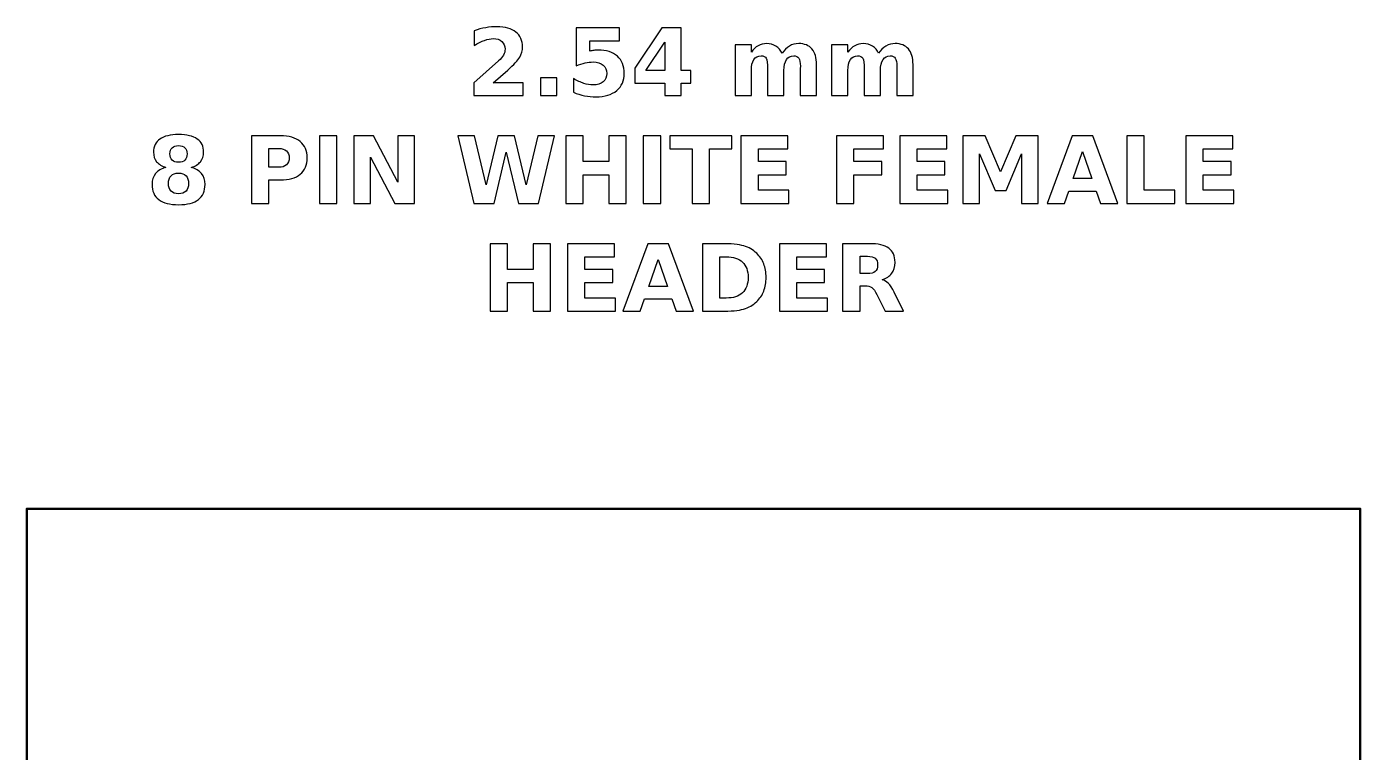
# Model space of a CAD drawing. Header units: centimetres. Extents: x -11.52 to -9.48, y -15.74 to -13.53.
# Drawn here: x -11.516 to -9.484, y -14.638 to -13.533 of the extents above; entities that cross this region are included whole.
import ezdxf

# ---------------------------------------------------------------- set-up
doc = ezdxf.new("R2010")
doc.units = ezdxf.units.CM
doc.header["$MEASUREMENT"] = 0
doc.layers.add('Layer 1', color=7, linetype='Continuous')

msp = doc.modelspace()

# ---------------------------------------------------------------- linework, layer by layer
at = {"layer": 'Layer 1', "color": 7, "lineweight": 50}
msp.add_lwpolyline([(-11.516, -15.1175), (-9.484, -15.1175), (-9.484, -14.2675), (-11.516, -14.2675), (-11.516, -15.1175)], close=True, dxfattribs=at)
at = {"layer": 'Layer 1', "color": 250}
for points, knots in [([(-10.80503, -13.61872), (-10.80503, -13.61872), (-10.75975, -13.61872), (-10.75975, -13.61872), (-10.75975, -13.61872), (-10.75975, -13.61872), (-10.75975, -13.63822), (-10.75975, -13.63822), (-10.75975, -13.63822), (-10.75975, -13.63822), (-10.83452, -13.63822), (-10.83452, -13.63822), (-10.83452, -13.63822), (-10.83452, -13.63822), (-10.83452, -13.61872), (-10.83452, -13.61872), (-10.83452, -13.61872), (-10.83452, -13.61872), (-10.79696, -13.58559), (-10.79696, -13.58559), (-10.79696, -13.58559), (-10.7936, -13.58255), (-10.79113, -13.57959), (-10.78953, -13.5767), (-10.78953, -13.5767), (-10.78791, -13.5738), (-10.78711, -13.57079), (-10.78711, -13.56766), (-10.78711, -13.56766), (-10.78711, -13.56284), (-10.78873, -13.55896), (-10.79197, -13.55602), (-10.79197, -13.55602), (-10.7952, -13.55308), (-10.7995, -13.55163), (-10.80489, -13.55163), (-10.80489, -13.55163), (-10.80902, -13.55163), (-10.81354, -13.55252), (-10.81846, -13.55428), (-10.81846, -13.55428), (-10.82337, -13.55605), (-10.82864, -13.55868), (-10.83424, -13.56216), (-10.83424, -13.56216), (-10.83424, -13.56216), (-10.83424, -13.53956), (-10.83424, -13.53956), (-10.83424, -13.53956), (-10.82826, -13.53759), (-10.82236, -13.53608), (-10.81653, -13.53505), (-10.81653, -13.53505), (-10.81069, -13.53401), (-10.80498, -13.53349), (-10.79936, -13.53349), (-10.79936, -13.53349), (-10.78706, -13.53349), (-10.77749, -13.5362), (-10.77067, -13.54163), (-10.77067, -13.54163), (-10.76385, -13.54704), (-10.76044, -13.55459), (-10.76044, -13.5643), (-10.76044, -13.5643), (-10.76044, -13.5699), (-10.76189, -13.57512), (-10.76479, -13.57997), (-10.76479, -13.57997), (-10.76768, -13.58481), (-10.77377, -13.5913), (-10.78304, -13.59944), (-10.78304, -13.59944), (-10.78304, -13.59944), (-10.80503, -13.61872), (-10.80503, -13.61872)], [0, 0, 0, 0, 0.0526316, 0.0526316, 0.0526316, 0.0526316, 0.1052632, 0.1052632, 0.1052632, 0.1052632, 0.1578947, 0.1578947, 0.1578947, 0.1578947, 0.2105263, 0.2105263, 0.2105263, 0.2105263, 0.2631579, 0.2631579, 0.2631579, 0.2631579, 0.3157895, 0.3157895, 0.3157895, 0.3157895, 0.3684211, 0.3684211, 0.3684211, 0.3684211, 0.4210526, 0.4210526, 0.4210526, 0.4210526, 0.4736842, 0.4736842, 0.4736842, 0.4736842, 0.5263158, 0.5263158, 0.5263158, 0.5263158, 0.5789474, 0.5789474, 0.5789474, 0.5789474, 0.6315789, 0.6315789, 0.6315789, 0.6315789, 0.6842105, 0.6842105, 0.6842105, 0.6842105, 0.7368421, 0.7368421, 0.7368421, 0.7368421, 0.7894737, 0.7894737, 0.7894737, 0.7894737, 0.8421053, 0.8421053, 0.8421053, 0.8421053, 0.8947368, 0.8947368, 0.8947368, 0.8947368, 0.9473684, 0.9473684, 0.9473684, 0.9473684, 1, 1, 1, 1]), ([(-10.67894, -13.53535), (-10.67894, -13.53535), (-10.613, -13.53535), (-10.613, -13.53535), (-10.613, -13.53535), (-10.613, -13.53535), (-10.613, -13.55485), (-10.613, -13.55485), (-10.613, -13.55485), (-10.613, -13.55485), (-10.6578, -13.55485), (-10.6578, -13.55485), (-10.6578, -13.55485), (-10.6578, -13.55485), (-10.6578, -13.57077), (-10.6578, -13.57077), (-10.6578, -13.57077), (-10.65578, -13.57023), (-10.65375, -13.56981), (-10.65171, -13.5695), (-10.65171, -13.5695), (-10.64966, -13.56919), (-10.64752, -13.56905), (-10.64533, -13.56905), (-10.64533, -13.56905), (-10.63278, -13.56905), (-10.62302, -13.57218), (-10.61603, -13.57846), (-10.61603, -13.57846), (-10.60905, -13.58472), (-10.60557, -13.59346), (-10.60557, -13.60466), (-10.60557, -13.60466), (-10.60557, -13.61578), (-10.60938, -13.62449), (-10.61697, -13.63079), (-10.61697, -13.63079), (-10.62457, -13.63707), (-10.63513, -13.64022), (-10.64863, -13.64022), (-10.64863, -13.64022), (-10.65446, -13.64022), (-10.66025, -13.63965), (-10.66596, -13.63853), (-10.66596, -13.63853), (-10.67168, -13.6374), (-10.67737, -13.6357), (-10.68301, -13.6334), (-10.68301, -13.6334), (-10.68301, -13.6334), (-10.68301, -13.61251), (-10.68301, -13.61251), (-10.68301, -13.61251), (-10.67741, -13.61574), (-10.6721, -13.61814), (-10.66707, -13.61973), (-10.66707, -13.61973), (-10.66203, -13.62136), (-10.65728, -13.62216), (-10.65284, -13.62216), (-10.65284, -13.62216), (-10.64639, -13.62216), (-10.64134, -13.62058), (-10.63764, -13.61743), (-10.63764, -13.61743), (-10.63395, -13.6143), (-10.63209, -13.61005), (-10.63209, -13.60466), (-10.63209, -13.60466), (-10.63209, -13.59925), (-10.63395, -13.59499), (-10.63764, -13.59187), (-10.63764, -13.59187), (-10.64134, -13.58874), (-10.64639, -13.58719), (-10.65284, -13.58719), (-10.65284, -13.58719), (-10.65665, -13.58719), (-10.66072, -13.58768), (-10.66502, -13.58867), (-10.66502, -13.58867), (-10.66935, -13.58965), (-10.67398, -13.59118), (-10.67894, -13.59325), (-10.67894, -13.59325), (-10.67894, -13.59325), (-10.67894, -13.53535), (-10.67894, -13.53535)], [0, 0, 0, 0, 0.0454545, 0.0454545, 0.0454545, 0.0454545, 0.0909091, 0.0909091, 0.0909091, 0.0909091, 0.1363636, 0.1363636, 0.1363636, 0.1363636, 0.1818182, 0.1818182, 0.1818182, 0.1818182, 0.2272727, 0.2272727, 0.2272727, 0.2272727, 0.2727273, 0.2727273, 0.2727273, 0.2727273, 0.3181818, 0.3181818, 0.3181818, 0.3181818, 0.3636364, 0.3636364, 0.3636364, 0.3636364, 0.4090909, 0.4090909, 0.4090909, 0.4090909, 0.4545455, 0.4545455, 0.4545455, 0.4545455, 0.5, 0.5, 0.5, 0.5, 0.5454545, 0.5454545, 0.5454545, 0.5454545, 0.5909091, 0.5909091, 0.5909091, 0.5909091, 0.6363636, 0.6363636, 0.6363636, 0.6363636, 0.6818182, 0.6818182, 0.6818182, 0.6818182, 0.7272727, 0.7272727, 0.7272727, 0.7272727, 0.7727273, 0.7727273, 0.7727273, 0.7727273, 0.8181818, 0.8181818, 0.8181818, 0.8181818, 0.8636364, 0.8636364, 0.8636364, 0.8636364, 0.9090909, 0.9090909, 0.9090909, 0.9090909, 0.9545455, 0.9545455, 0.9545455, 0.9545455, 1, 1, 1, 1]), ([(-10.54816, -13.53535), (-10.54816, -13.53535), (-10.51866, -13.53535), (-10.51866, -13.53535), (-10.51866, -13.53535), (-10.51866, -13.53535), (-10.51866, -13.60026), (-10.51866, -13.60026), (-10.51866, -13.60026), (-10.51866, -13.60026), (-10.50399, -13.60026), (-10.50399, -13.60026), (-10.50399, -13.60026), (-10.50399, -13.60026), (-10.50399, -13.61948), (-10.50399, -13.61948), (-10.50399, -13.61948), (-10.50399, -13.61948), (-10.51866, -13.61948), (-10.51866, -13.61948), (-10.51866, -13.61948), (-10.51866, -13.61948), (-10.51866, -13.63822), (-10.51866, -13.63822), (-10.51866, -13.63822), (-10.51866, -13.63822), (-10.54373, -13.63822), (-10.54373, -13.63822), (-10.54373, -13.63822), (-10.54373, -13.63822), (-10.54373, -13.61948), (-10.54373, -13.61948), (-10.54373, -13.61948), (-10.54373, -13.61948), (-10.58936, -13.61948), (-10.58936, -13.61948), (-10.58936, -13.61948), (-10.58936, -13.61948), (-10.58936, -13.59673), (-10.58936, -13.59673), (-10.58936, -13.59673), (-10.58936, -13.59673), (-10.54816, -13.53535), (-10.54816, -13.53535)], [0, 0, 0, 0, 0.0909091, 0.0909091, 0.0909091, 0.0909091, 0.1818182, 0.1818182, 0.1818182, 0.1818182, 0.2727273, 0.2727273, 0.2727273, 0.2727273, 0.3636364, 0.3636364, 0.3636364, 0.3636364, 0.4545455, 0.4545455, 0.4545455, 0.4545455, 0.5454545, 0.5454545, 0.5454545, 0.5454545, 0.6363636, 0.6363636, 0.6363636, 0.6363636, 0.7272727, 0.7272727, 0.7272727, 0.7272727, 0.8181818, 0.8181818, 0.8181818, 0.8181818, 0.9090909, 0.9090909, 0.9090909, 0.9090909, 1, 1, 1, 1]), ([(-10.54373, -13.5572), (-10.54373, -13.5572), (-10.57283, -13.60026), (-10.57283, -13.60026), (-10.57283, -13.60026), (-10.57283, -13.60026), (-10.54373, -13.60026), (-10.54373, -13.60026), (-10.54373, -13.60026), (-10.54373, -13.60026), (-10.54373, -13.5572), (-10.54373, -13.5572)], [0, 0, 0, 0, 0.3333333, 0.3333333, 0.3333333, 0.3333333, 0.6666667, 0.6666667, 0.6666667, 0.6666667, 1, 1, 1, 1]), ([(-10.36502, -13.57387), (-10.36189, -13.5691), (-10.3582, -13.56545), (-10.35389, -13.56296), (-10.35389, -13.56296), (-10.34959, -13.56044), (-10.34489, -13.5592), (-10.33974, -13.5592), (-10.33974, -13.5592), (-10.33087, -13.5592), (-10.32412, -13.56193), (-10.31949, -13.56741), (-10.31949, -13.56741), (-10.31485, -13.57286), (-10.31252, -13.58081), (-10.31252, -13.59123), (-10.31252, -13.59123), (-10.31252, -13.59123), (-10.31252, -13.63822), (-10.31252, -13.63822), (-10.31252, -13.63822), (-10.31252, -13.63822), (-10.33734, -13.63822), (-10.33734, -13.63822), (-10.33734, -13.63822), (-10.33734, -13.63822), (-10.33734, -13.59798), (-10.33734, -13.59798), (-10.33734, -13.59798), (-10.33729, -13.59739), (-10.33727, -13.59678), (-10.33724, -13.59612), (-10.33724, -13.59612), (-10.33722, -13.59549), (-10.3372, -13.59457), (-10.3372, -13.59337), (-10.3372, -13.59337), (-10.3372, -13.58791), (-10.33799, -13.58394), (-10.33962, -13.58149), (-10.33962, -13.58149), (-10.34122, -13.57902), (-10.3438, -13.5778), (-10.34738, -13.5778), (-10.34738, -13.5778), (-10.35208, -13.5778), (-10.35568, -13.57973), (-10.35824, -13.58359), (-10.35824, -13.58359), (-10.36078, -13.58744), (-10.3621, -13.59302), (-10.3622, -13.60033), (-10.3622, -13.60033), (-10.3622, -13.60033), (-10.3622, -13.63822), (-10.3622, -13.63822), (-10.3622, -13.63822), (-10.3622, -13.63822), (-10.38701, -13.63822), (-10.38701, -13.63822), (-10.38701, -13.63822), (-10.38701, -13.63822), (-10.38701, -13.59798), (-10.38701, -13.59798), (-10.38701, -13.59798), (-10.38701, -13.58944), (-10.38774, -13.58394), (-10.38922, -13.58149), (-10.38922, -13.58149), (-10.39068, -13.57902), (-10.39329, -13.5778), (-10.39705, -13.5778), (-10.39705, -13.5778), (-10.4018, -13.5778), (-10.40545, -13.57975), (-10.40801, -13.58363), (-10.40801, -13.58363), (-10.41057, -13.58751), (-10.41187, -13.59304), (-10.41187, -13.60026), (-10.41187, -13.60026), (-10.41187, -13.60026), (-10.41187, -13.63822), (-10.41187, -13.63822), (-10.41187, -13.63822), (-10.41187, -13.63822), (-10.43668, -13.63822), (-10.43668, -13.63822), (-10.43668, -13.63822), (-10.43668, -13.63822), (-10.43668, -13.56106), (-10.43668, -13.56106), (-10.43668, -13.56106), (-10.43668, -13.56106), (-10.41187, -13.56106), (-10.41187, -13.56106), (-10.41187, -13.56106), (-10.41187, -13.56106), (-10.41187, -13.57237), (-10.41187, -13.57237), (-10.41187, -13.57237), (-10.40883, -13.56799), (-10.40535, -13.56473), (-10.40142, -13.56251), (-10.40142, -13.56251), (-10.3975, -13.5603), (-10.39317, -13.5592), (-10.38844, -13.5592), (-10.38844, -13.5592), (-10.38313, -13.5592), (-10.3784, -13.56049), (-10.37433, -13.56306), (-10.37433, -13.56306), (-10.37024, -13.56564), (-10.36713, -13.56924), (-10.36502, -13.57387)], [0, 0, 0, 0, 0.0344828, 0.0344828, 0.0344828, 0.0344828, 0.0689655, 0.0689655, 0.0689655, 0.0689655, 0.1034483, 0.1034483, 0.1034483, 0.1034483, 0.137931, 0.137931, 0.137931, 0.137931, 0.1724138, 0.1724138, 0.1724138, 0.1724138, 0.2068966, 0.2068966, 0.2068966, 0.2068966, 0.2413793, 0.2413793, 0.2413793, 0.2413793, 0.2758621, 0.2758621, 0.2758621, 0.2758621, 0.3103448, 0.3103448, 0.3103448, 0.3103448, 0.3448276, 0.3448276, 0.3448276, 0.3448276, 0.3793103, 0.3793103, 0.3793103, 0.3793103, 0.4137931, 0.4137931, 0.4137931, 0.4137931, 0.4482759, 0.4482759, 0.4482759, 0.4482759, 0.4827586, 0.4827586, 0.4827586, 0.4827586, 0.5172414, 0.5172414, 0.5172414, 0.5172414, 0.5517241, 0.5517241, 0.5517241, 0.5517241, 0.5862069, 0.5862069, 0.5862069, 0.5862069, 0.6206897, 0.6206897, 0.6206897, 0.6206897, 0.6551724, 0.6551724, 0.6551724, 0.6551724, 0.6896552, 0.6896552, 0.6896552, 0.6896552, 0.7241379, 0.7241379, 0.7241379, 0.7241379, 0.7586207, 0.7586207, 0.7586207, 0.7586207, 0.7931034, 0.7931034, 0.7931034, 0.7931034, 0.8275862, 0.8275862, 0.8275862, 0.8275862, 0.862069, 0.862069, 0.862069, 0.862069, 0.8965517, 0.8965517, 0.8965517, 0.8965517, 0.9310345, 0.9310345, 0.9310345, 0.9310345, 0.9655172, 0.9655172, 0.9655172, 0.9655172, 1, 1, 1, 1]), ([(-10.21798, -13.57387), (-10.21485, -13.5691), (-10.21116, -13.56545), (-10.20685, -13.56296), (-10.20685, -13.56296), (-10.20255, -13.56044), (-10.19785, -13.5592), (-10.1927, -13.5592), (-10.1927, -13.5592), (-10.18383, -13.5592), (-10.17708, -13.56193), (-10.17245, -13.56741), (-10.17245, -13.56741), (-10.16781, -13.57286), (-10.16548, -13.58081), (-10.16548, -13.59123), (-10.16548, -13.59123), (-10.16548, -13.59123), (-10.16548, -13.63822), (-10.16548, -13.63822), (-10.16548, -13.63822), (-10.16548, -13.63822), (-10.1903, -13.63822), (-10.1903, -13.63822), (-10.1903, -13.63822), (-10.1903, -13.63822), (-10.1903, -13.59798), (-10.1903, -13.59798), (-10.1903, -13.59798), (-10.19025, -13.59739), (-10.19023, -13.59678), (-10.1902, -13.59612), (-10.1902, -13.59612), (-10.19018, -13.59549), (-10.19016, -13.59457), (-10.19016, -13.59337), (-10.19016, -13.59337), (-10.19016, -13.58791), (-10.19095, -13.58394), (-10.19258, -13.58149), (-10.19258, -13.58149), (-10.19418, -13.57902), (-10.19676, -13.5778), (-10.20034, -13.5778), (-10.20034, -13.5778), (-10.20504, -13.5778), (-10.20864, -13.57973), (-10.2112, -13.58359), (-10.2112, -13.58359), (-10.21374, -13.58744), (-10.21506, -13.59302), (-10.21516, -13.60033), (-10.21516, -13.60033), (-10.21516, -13.60033), (-10.21516, -13.63822), (-10.21516, -13.63822), (-10.21516, -13.63822), (-10.21516, -13.63822), (-10.23997, -13.63822), (-10.23997, -13.63822), (-10.23997, -13.63822), (-10.23997, -13.63822), (-10.23997, -13.59798), (-10.23997, -13.59798), (-10.23997, -13.59798), (-10.23997, -13.58944), (-10.2407, -13.58394), (-10.24218, -13.58149), (-10.24218, -13.58149), (-10.24364, -13.57902), (-10.24625, -13.5778), (-10.25001, -13.5778), (-10.25001, -13.5778), (-10.25476, -13.5778), (-10.25841, -13.57975), (-10.26097, -13.58363), (-10.26097, -13.58363), (-10.26353, -13.58751), (-10.26483, -13.59304), (-10.26483, -13.60026), (-10.26483, -13.60026), (-10.26483, -13.60026), (-10.26483, -13.63822), (-10.26483, -13.63822), (-10.26483, -13.63822), (-10.26483, -13.63822), (-10.28964, -13.63822), (-10.28964, -13.63822), (-10.28964, -13.63822), (-10.28964, -13.63822), (-10.28964, -13.56106), (-10.28964, -13.56106), (-10.28964, -13.56106), (-10.28964, -13.56106), (-10.26483, -13.56106), (-10.26483, -13.56106), (-10.26483, -13.56106), (-10.26483, -13.56106), (-10.26483, -13.57237), (-10.26483, -13.57237), (-10.26483, -13.57237), (-10.26179, -13.56799), (-10.25831, -13.56473), (-10.25438, -13.56251), (-10.25438, -13.56251), (-10.25046, -13.5603), (-10.24613, -13.5592), (-10.2414, -13.5592), (-10.2414, -13.5592), (-10.23609, -13.5592), (-10.23136, -13.56049), (-10.22729, -13.56306), (-10.22729, -13.56306), (-10.2232, -13.56564), (-10.22009, -13.56924), (-10.21798, -13.57387)], [0, 0, 0, 0, 0.0344828, 0.0344828, 0.0344828, 0.0344828, 0.0689655, 0.0689655, 0.0689655, 0.0689655, 0.1034483, 0.1034483, 0.1034483, 0.1034483, 0.137931, 0.137931, 0.137931, 0.137931, 0.1724138, 0.1724138, 0.1724138, 0.1724138, 0.2068966, 0.2068966, 0.2068966, 0.2068966, 0.2413793, 0.2413793, 0.2413793, 0.2413793, 0.2758621, 0.2758621, 0.2758621, 0.2758621, 0.3103448, 0.3103448, 0.3103448, 0.3103448, 0.3448276, 0.3448276, 0.3448276, 0.3448276, 0.3793103, 0.3793103, 0.3793103, 0.3793103, 0.4137931, 0.4137931, 0.4137931, 0.4137931, 0.4482759, 0.4482759, 0.4482759, 0.4482759, 0.4827586, 0.4827586, 0.4827586, 0.4827586, 0.5172414, 0.5172414, 0.5172414, 0.5172414, 0.5517241, 0.5517241, 0.5517241, 0.5517241, 0.5862069, 0.5862069, 0.5862069, 0.5862069, 0.6206897, 0.6206897, 0.6206897, 0.6206897, 0.6551724, 0.6551724, 0.6551724, 0.6551724, 0.6896552, 0.6896552, 0.6896552, 0.6896552, 0.7241379, 0.7241379, 0.7241379, 0.7241379, 0.7586207, 0.7586207, 0.7586207, 0.7586207, 0.7931034, 0.7931034, 0.7931034, 0.7931034, 0.8275862, 0.8275862, 0.8275862, 0.8275862, 0.862069, 0.862069, 0.862069, 0.862069, 0.8965517, 0.8965517, 0.8965517, 0.8965517, 0.9310345, 0.9310345, 0.9310345, 0.9310345, 0.9655172, 0.9655172, 0.9655172, 0.9655172, 1, 1, 1, 1]), ([(-10.73311, -13.61155), (-10.73311, -13.61155), (-10.70829, -13.61155), (-10.70829, -13.61155), (-10.70829, -13.61155), (-10.70829, -13.61155), (-10.70829, -13.63822), (-10.70829, -13.63822), (-10.70829, -13.63822), (-10.70829, -13.63822), (-10.73311, -13.63822), (-10.73311, -13.63822), (-10.73311, -13.63822), (-10.73311, -13.63822), (-10.73311, -13.61155), (-10.73311, -13.61155)], [0, 0, 0, 0, 0.25, 0.25, 0.25, 0.25, 0.5, 0.5, 0.5, 0.5, 0.75, 0.75, 0.75, 0.75, 1, 1, 1, 1]), ([(-11.30386, -13.7477), (-11.31009, -13.74581), (-11.3148, -13.74292), (-11.31797, -13.73902), (-11.31797, -13.73902), (-11.32115, -13.73511), (-11.32272, -13.73025), (-11.32272, -13.72441), (-11.32272, -13.72441), (-11.32272, -13.71573), (-11.31948, -13.7091), (-11.31301, -13.70456), (-11.31301, -13.70456), (-11.30654, -13.70002), (-11.29702, -13.69774), (-11.28448, -13.69774), (-11.28448, -13.69774), (-11.27204, -13.69774), (-11.26256, -13.7), (-11.25609, -13.70454), (-11.25609, -13.70454), (-11.24963, -13.70906), (-11.24638, -13.71569), (-11.24638, -13.72441), (-11.24638, -13.72441), (-11.24638, -13.73025), (-11.24798, -13.73511), (-11.25115, -13.73902), (-11.25115, -13.73902), (-11.25435, -13.74292), (-11.25908, -13.74581), (-11.26531, -13.7477), (-11.26531, -13.7477), (-11.25833, -13.74962), (-11.25306, -13.75275), (-11.24951, -13.7571), (-11.24951, -13.7571), (-11.24596, -13.76143), (-11.24417, -13.76691), (-11.24417, -13.77354), (-11.24417, -13.77354), (-11.24417, -13.78373), (-11.24756, -13.79144), (-11.25433, -13.79664), (-11.25433, -13.79664), (-11.2611, -13.80186), (-11.27117, -13.80447), (-11.28448, -13.80447), (-11.28448, -13.80447), (-11.29786, -13.80447), (-11.30795, -13.80186), (-11.31477, -13.79664), (-11.31477, -13.79664), (-11.32159, -13.79144), (-11.325, -13.78373), (-11.325, -13.77354), (-11.325, -13.77354), (-11.325, -13.76691), (-11.32321, -13.76143), (-11.31966, -13.7571), (-11.31966, -13.7571), (-11.31611, -13.75275), (-11.31084, -13.74962), (-11.30386, -13.7477)], [0, 0, 0, 0, 0.0625, 0.0625, 0.0625, 0.0625, 0.125, 0.125, 0.125, 0.125, 0.1875, 0.1875, 0.1875, 0.1875, 0.25, 0.25, 0.25, 0.25, 0.3125, 0.3125, 0.3125, 0.3125, 0.375, 0.375, 0.375, 0.375, 0.4375, 0.4375, 0.4375, 0.4375, 0.5, 0.5, 0.5, 0.5, 0.5625, 0.5625, 0.5625, 0.5625, 0.625, 0.625, 0.625, 0.625, 0.6875, 0.6875, 0.6875, 0.6875, 0.75, 0.75, 0.75, 0.75, 0.8125, 0.8125, 0.8125, 0.8125, 0.875, 0.875, 0.875, 0.875, 0.9375, 0.9375, 0.9375, 0.9375, 1, 1, 1, 1]), ([(-11.29765, -13.72709), (-11.29765, -13.73119), (-11.29652, -13.73434), (-11.29424, -13.73652), (-11.29424, -13.73652), (-11.29196, -13.73874), (-11.28871, -13.73984), (-11.28448, -13.73984), (-11.28448, -13.73984), (-11.28034, -13.73984), (-11.27714, -13.73874), (-11.27491, -13.73652), (-11.27491, -13.73652), (-11.27265, -13.73434), (-11.27152, -13.73119), (-11.27152, -13.72709), (-11.27152, -13.72709), (-11.27152, -13.723), (-11.27265, -13.71987), (-11.27491, -13.71769), (-11.27491, -13.71769), (-11.27714, -13.7155), (-11.28034, -13.71442), (-11.28448, -13.71442), (-11.28448, -13.71442), (-11.28871, -13.71442), (-11.29196, -13.71552), (-11.29424, -13.71773), (-11.29424, -13.71773), (-11.29652, -13.71992), (-11.29765, -13.72305), (-11.29765, -13.72709)], [0, 0, 0, 0, 0.125, 0.125, 0.125, 0.125, 0.25, 0.25, 0.25, 0.25, 0.375, 0.375, 0.375, 0.375, 0.5, 0.5, 0.5, 0.5, 0.625, 0.625, 0.625, 0.625, 0.75, 0.75, 0.75, 0.75, 0.875, 0.875, 0.875, 0.875, 1, 1, 1, 1]), ([(-11.17333, -13.6996), (-11.17333, -13.6996), (-11.12931, -13.6996), (-11.12931, -13.6996), (-11.12931, -13.6996), (-11.11621, -13.6996), (-11.10616, -13.70252), (-11.09915, -13.70833), (-11.09915, -13.70833), (-11.09215, -13.71414), (-11.08864, -13.72241), (-11.08864, -13.73316), (-11.08864, -13.73316), (-11.08864, -13.74393), (-11.09215, -13.75223), (-11.09915, -13.75804), (-11.09915, -13.75804), (-11.10616, -13.76385), (-11.11621, -13.76677), (-11.12931, -13.76677), (-11.12931, -13.76677), (-11.12931, -13.76677), (-11.1468, -13.76677), (-11.1468, -13.76677), (-11.1468, -13.76677), (-11.1468, -13.76677), (-11.1468, -13.80247), (-11.1468, -13.80247), (-11.1468, -13.80247), (-11.1468, -13.80247), (-11.17333, -13.80247), (-11.17333, -13.80247), (-11.17333, -13.80247), (-11.17333, -13.80247), (-11.17333, -13.6996), (-11.17333, -13.6996)], [0, 0, 0, 0, 0.1111111, 0.1111111, 0.1111111, 0.1111111, 0.2222222, 0.2222222, 0.2222222, 0.2222222, 0.3333333, 0.3333333, 0.3333333, 0.3333333, 0.4444444, 0.4444444, 0.4444444, 0.4444444, 0.5555556, 0.5555556, 0.5555556, 0.5555556, 0.6666667, 0.6666667, 0.6666667, 0.6666667, 0.7777778, 0.7777778, 0.7777778, 0.7777778, 0.8888889, 0.8888889, 0.8888889, 0.8888889, 1, 1, 1, 1]), ([(-11.06992, -13.6996), (-11.06992, -13.6996), (-11.04339, -13.6996), (-11.04339, -13.6996), (-11.04339, -13.6996), (-11.04339, -13.6996), (-11.04339, -13.80247), (-11.04339, -13.80247), (-11.04339, -13.80247), (-11.04339, -13.80247), (-11.06992, -13.80247), (-11.06992, -13.80247), (-11.06992, -13.80247), (-11.06992, -13.80247), (-11.06992, -13.6996), (-11.06992, -13.6996)], [0, 0, 0, 0, 0.25, 0.25, 0.25, 0.25, 0.5, 0.5, 0.5, 0.5, 0.75, 0.75, 0.75, 0.75, 1, 1, 1, 1]), ([(-11.01743, -13.6996), (-11.01743, -13.6996), (-10.9878, -13.6996), (-10.9878, -13.6996), (-10.9878, -13.6996), (-10.9878, -13.6996), (-10.95038, -13.77016), (-10.95038, -13.77016), (-10.95038, -13.77016), (-10.95038, -13.77016), (-10.95038, -13.6996), (-10.95038, -13.6996), (-10.95038, -13.6996), (-10.95038, -13.6996), (-10.92524, -13.6996), (-10.92524, -13.6996), (-10.92524, -13.6996), (-10.92524, -13.6996), (-10.92524, -13.80247), (-10.92524, -13.80247), (-10.92524, -13.80247), (-10.92524, -13.80247), (-10.95487, -13.80247), (-10.95487, -13.80247), (-10.95487, -13.80247), (-10.95487, -13.80247), (-10.99229, -13.73191), (-10.99229, -13.73191), (-10.99229, -13.73191), (-10.99229, -13.73191), (-10.99229, -13.80247), (-10.99229, -13.80247), (-10.99229, -13.80247), (-10.99229, -13.80247), (-11.01743, -13.80247), (-11.01743, -13.80247), (-11.01743, -13.80247), (-11.01743, -13.80247), (-11.01743, -13.6996), (-11.01743, -13.6996)], [0, 0, 0, 0, 0.1, 0.1, 0.1, 0.1, 0.2, 0.2, 0.2, 0.2, 0.3, 0.3, 0.3, 0.3, 0.4, 0.4, 0.4, 0.4, 0.5, 0.5, 0.5, 0.5, 0.6, 0.6, 0.6, 0.6, 0.7, 0.7, 0.7, 0.7, 0.8, 0.8, 0.8, 0.8, 0.9, 0.9, 0.9, 0.9, 1, 1, 1, 1]), ([(-10.85896, -13.6996), (-10.85896, -13.6996), (-10.83354, -13.6996), (-10.83354, -13.6996), (-10.83354, -13.6996), (-10.83354, -13.6996), (-10.81576, -13.77437), (-10.81576, -13.77437), (-10.81576, -13.77437), (-10.81576, -13.77437), (-10.79812, -13.6996), (-10.79812, -13.6996), (-10.79812, -13.6996), (-10.79812, -13.6996), (-10.77255, -13.6996), (-10.77255, -13.6996), (-10.77255, -13.6996), (-10.77255, -13.6996), (-10.75492, -13.77437), (-10.75492, -13.77437), (-10.75492, -13.77437), (-10.75492, -13.77437), (-10.73714, -13.6996), (-10.73714, -13.6996), (-10.73714, -13.6996), (-10.73714, -13.6996), (-10.71192, -13.6996), (-10.71192, -13.6996), (-10.71192, -13.6996), (-10.71192, -13.6996), (-10.73617, -13.80247), (-10.73617, -13.80247), (-10.73617, -13.80247), (-10.73617, -13.80247), (-10.76677, -13.80247), (-10.76677, -13.80247), (-10.76677, -13.80247), (-10.76677, -13.80247), (-10.78544, -13.72427), (-10.78544, -13.72427), (-10.78544, -13.72427), (-10.78544, -13.72427), (-10.8039, -13.80247), (-10.8039, -13.80247), (-10.8039, -13.80247), (-10.8039, -13.80247), (-10.8345, -13.80247), (-10.8345, -13.80247), (-10.8345, -13.80247), (-10.8345, -13.80247), (-10.85896, -13.6996), (-10.85896, -13.6996)], [0, 0, 0, 0, 0.0769231, 0.0769231, 0.0769231, 0.0769231, 0.1538462, 0.1538462, 0.1538462, 0.1538462, 0.2307692, 0.2307692, 0.2307692, 0.2307692, 0.3076923, 0.3076923, 0.3076923, 0.3076923, 0.3846154, 0.3846154, 0.3846154, 0.3846154, 0.4615385, 0.4615385, 0.4615385, 0.4615385, 0.5384615, 0.5384615, 0.5384615, 0.5384615, 0.6153846, 0.6153846, 0.6153846, 0.6153846, 0.6923077, 0.6923077, 0.6923077, 0.6923077, 0.7692308, 0.7692308, 0.7692308, 0.7692308, 0.8461538, 0.8461538, 0.8461538, 0.8461538, 0.9230769, 0.9230769, 0.9230769, 0.9230769, 1, 1, 1, 1]), ([(-10.69457, -13.6996), (-10.69457, -13.6996), (-10.66804, -13.6996), (-10.66804, -13.6996), (-10.66804, -13.6996), (-10.66804, -13.6996), (-10.66804, -13.73881), (-10.66804, -13.73881), (-10.66804, -13.73881), (-10.66804, -13.73881), (-10.62891, -13.73881), (-10.62891, -13.73881), (-10.62891, -13.73881), (-10.62891, -13.73881), (-10.62891, -13.6996), (-10.62891, -13.6996), (-10.62891, -13.6996), (-10.62891, -13.6996), (-10.60238, -13.6996), (-10.60238, -13.6996), (-10.60238, -13.6996), (-10.60238, -13.6996), (-10.60238, -13.80247), (-10.60238, -13.80247), (-10.60238, -13.80247), (-10.60238, -13.80247), (-10.62891, -13.80247), (-10.62891, -13.80247), (-10.62891, -13.80247), (-10.62891, -13.80247), (-10.62891, -13.75887), (-10.62891, -13.75887), (-10.62891, -13.75887), (-10.62891, -13.75887), (-10.66804, -13.75887), (-10.66804, -13.75887), (-10.66804, -13.75887), (-10.66804, -13.75887), (-10.66804, -13.80247), (-10.66804, -13.80247), (-10.66804, -13.80247), (-10.66804, -13.80247), (-10.69457, -13.80247), (-10.69457, -13.80247), (-10.69457, -13.80247), (-10.69457, -13.80247), (-10.69457, -13.6996), (-10.69457, -13.6996)], [0, 0, 0, 0, 0.0833333, 0.0833333, 0.0833333, 0.0833333, 0.1666667, 0.1666667, 0.1666667, 0.1666667, 0.25, 0.25, 0.25, 0.25, 0.3333333, 0.3333333, 0.3333333, 0.3333333, 0.4166667, 0.4166667, 0.4166667, 0.4166667, 0.5, 0.5, 0.5, 0.5, 0.5833333, 0.5833333, 0.5833333, 0.5833333, 0.6666667, 0.6666667, 0.6666667, 0.6666667, 0.75, 0.75, 0.75, 0.75, 0.8333333, 0.8333333, 0.8333333, 0.8333333, 0.9166667, 0.9166667, 0.9166667, 0.9166667, 1, 1, 1, 1]), ([(-10.57648, -13.6996), (-10.57648, -13.6996), (-10.54995, -13.6996), (-10.54995, -13.6996), (-10.54995, -13.6996), (-10.54995, -13.6996), (-10.54995, -13.80247), (-10.54995, -13.80247), (-10.54995, -13.80247), (-10.54995, -13.80247), (-10.57648, -13.80247), (-10.57648, -13.80247), (-10.57648, -13.80247), (-10.57648, -13.80247), (-10.57648, -13.6996), (-10.57648, -13.6996)], [0, 0, 0, 0, 0.25, 0.25, 0.25, 0.25, 0.5, 0.5, 0.5, 0.5, 0.75, 0.75, 0.75, 0.75, 1, 1, 1, 1]), ([(-10.53627, -13.6996), (-10.53627, -13.6996), (-10.44147, -13.6996), (-10.44147, -13.6996), (-10.44147, -13.6996), (-10.44147, -13.6996), (-10.44147, -13.71966), (-10.44147, -13.71966), (-10.44147, -13.71966), (-10.44147, -13.71966), (-10.47557, -13.71966), (-10.47557, -13.71966), (-10.47557, -13.71966), (-10.47557, -13.71966), (-10.47557, -13.80247), (-10.47557, -13.80247), (-10.47557, -13.80247), (-10.47557, -13.80247), (-10.5021, -13.80247), (-10.5021, -13.80247), (-10.5021, -13.80247), (-10.5021, -13.80247), (-10.5021, -13.71966), (-10.5021, -13.71966), (-10.5021, -13.71966), (-10.5021, -13.71966), (-10.53627, -13.71966), (-10.53627, -13.71966), (-10.53627, -13.71966), (-10.53627, -13.71966), (-10.53627, -13.6996), (-10.53627, -13.6996)], [0, 0, 0, 0, 0.125, 0.125, 0.125, 0.125, 0.25, 0.25, 0.25, 0.25, 0.375, 0.375, 0.375, 0.375, 0.5, 0.5, 0.5, 0.5, 0.625, 0.625, 0.625, 0.625, 0.75, 0.75, 0.75, 0.75, 0.875, 0.875, 0.875, 0.875, 1, 1, 1, 1]), ([(-10.42773, -13.6996), (-10.42773, -13.6996), (-10.35614, -13.6996), (-10.35614, -13.6996), (-10.35614, -13.6996), (-10.35614, -13.6996), (-10.35614, -13.71966), (-10.35614, -13.71966), (-10.35614, -13.71966), (-10.35614, -13.71966), (-10.4012, -13.71966), (-10.4012, -13.71966), (-10.4012, -13.71966), (-10.4012, -13.71966), (-10.4012, -13.73881), (-10.4012, -13.73881), (-10.4012, -13.73881), (-10.4012, -13.73881), (-10.35885, -13.73881), (-10.35885, -13.73881), (-10.35885, -13.73881), (-10.35885, -13.73881), (-10.35885, -13.75887), (-10.35885, -13.75887), (-10.35885, -13.75887), (-10.35885, -13.75887), (-10.4012, -13.75887), (-10.4012, -13.75887), (-10.4012, -13.75887), (-10.4012, -13.75887), (-10.4012, -13.78241), (-10.4012, -13.78241), (-10.4012, -13.78241), (-10.4012, -13.78241), (-10.35464, -13.78241), (-10.35464, -13.78241), (-10.35464, -13.78241), (-10.35464, -13.78241), (-10.35464, -13.80247), (-10.35464, -13.80247), (-10.35464, -13.80247), (-10.35464, -13.80247), (-10.42773, -13.80247), (-10.42773, -13.80247), (-10.42773, -13.80247), (-10.42773, -13.80247), (-10.42773, -13.6996), (-10.42773, -13.6996)], [0, 0, 0, 0, 0.0833333, 0.0833333, 0.0833333, 0.0833333, 0.1666667, 0.1666667, 0.1666667, 0.1666667, 0.25, 0.25, 0.25, 0.25, 0.3333333, 0.3333333, 0.3333333, 0.3333333, 0.4166667, 0.4166667, 0.4166667, 0.4166667, 0.5, 0.5, 0.5, 0.5, 0.5833333, 0.5833333, 0.5833333, 0.5833333, 0.6666667, 0.6666667, 0.6666667, 0.6666667, 0.75, 0.75, 0.75, 0.75, 0.8333333, 0.8333333, 0.8333333, 0.8333333, 0.9166667, 0.9166667, 0.9166667, 0.9166667, 1, 1, 1, 1]), ([(-10.2822, -13.6996), (-10.2822, -13.6996), (-10.21061, -13.6996), (-10.21061, -13.6996), (-10.21061, -13.6996), (-10.21061, -13.6996), (-10.21061, -13.71966), (-10.21061, -13.71966), (-10.21061, -13.71966), (-10.21061, -13.71966), (-10.25567, -13.71966), (-10.25567, -13.71966), (-10.25567, -13.71966), (-10.25567, -13.71966), (-10.25567, -13.73881), (-10.25567, -13.73881), (-10.25567, -13.73881), (-10.25567, -13.73881), (-10.21329, -13.73881), (-10.21329, -13.73881), (-10.21329, -13.73881), (-10.21329, -13.73881), (-10.21329, -13.75887), (-10.21329, -13.75887), (-10.21329, -13.75887), (-10.21329, -13.75887), (-10.25567, -13.75887), (-10.25567, -13.75887), (-10.25567, -13.75887), (-10.25567, -13.75887), (-10.25567, -13.80247), (-10.25567, -13.80247), (-10.25567, -13.80247), (-10.25567, -13.80247), (-10.2822, -13.80247), (-10.2822, -13.80247), (-10.2822, -13.80247), (-10.2822, -13.80247), (-10.2822, -13.6996), (-10.2822, -13.6996)], [0, 0, 0, 0, 0.1, 0.1, 0.1, 0.1, 0.2, 0.2, 0.2, 0.2, 0.3, 0.3, 0.3, 0.3, 0.4, 0.4, 0.4, 0.4, 0.5, 0.5, 0.5, 0.5, 0.6, 0.6, 0.6, 0.6, 0.7, 0.7, 0.7, 0.7, 0.8, 0.8, 0.8, 0.8, 0.9, 0.9, 0.9, 0.9, 1, 1, 1, 1]), ([(-10.1858, -13.6996), (-10.1858, -13.6996), (-10.11421, -13.6996), (-10.11421, -13.6996), (-10.11421, -13.6996), (-10.11421, -13.6996), (-10.11421, -13.71966), (-10.11421, -13.71966), (-10.11421, -13.71966), (-10.11421, -13.71966), (-10.15927, -13.71966), (-10.15927, -13.71966), (-10.15927, -13.71966), (-10.15927, -13.71966), (-10.15927, -13.73881), (-10.15927, -13.73881), (-10.15927, -13.73881), (-10.15927, -13.73881), (-10.11692, -13.73881), (-10.11692, -13.73881), (-10.11692, -13.73881), (-10.11692, -13.73881), (-10.11692, -13.75887), (-10.11692, -13.75887), (-10.11692, -13.75887), (-10.11692, -13.75887), (-10.15927, -13.75887), (-10.15927, -13.75887), (-10.15927, -13.75887), (-10.15927, -13.75887), (-10.15927, -13.78241), (-10.15927, -13.78241), (-10.15927, -13.78241), (-10.15927, -13.78241), (-10.11271, -13.78241), (-10.11271, -13.78241), (-10.11271, -13.78241), (-10.11271, -13.78241), (-10.11271, -13.80247), (-10.11271, -13.80247), (-10.11271, -13.80247), (-10.11271, -13.80247), (-10.1858, -13.80247), (-10.1858, -13.80247), (-10.1858, -13.80247), (-10.1858, -13.80247), (-10.1858, -13.6996), (-10.1858, -13.6996)], [0, 0, 0, 0, 0.0833333, 0.0833333, 0.0833333, 0.0833333, 0.1666667, 0.1666667, 0.1666667, 0.1666667, 0.25, 0.25, 0.25, 0.25, 0.3333333, 0.3333333, 0.3333333, 0.3333333, 0.4166667, 0.4166667, 0.4166667, 0.4166667, 0.5, 0.5, 0.5, 0.5, 0.5833333, 0.5833333, 0.5833333, 0.5833333, 0.6666667, 0.6666667, 0.6666667, 0.6666667, 0.75, 0.75, 0.75, 0.75, 0.8333333, 0.8333333, 0.8333333, 0.8333333, 0.9166667, 0.9166667, 0.9166667, 0.9166667, 1, 1, 1, 1]), ([(-10.0894, -13.6996), (-10.0894, -13.6996), (-10.05565, -13.6996), (-10.05565, -13.6996), (-10.05565, -13.6996), (-10.05565, -13.6996), (-10.0322, -13.75466), (-10.0322, -13.75466), (-10.0322, -13.75466), (-10.0322, -13.75466), (-10.00864, -13.6996), (-10.00864, -13.6996), (-10.00864, -13.6996), (-10.00864, -13.6996), (-9.97496, -13.6996), (-9.97496, -13.6996), (-9.97496, -13.6996), (-9.97496, -13.6996), (-9.97496, -13.80247), (-9.97496, -13.80247), (-9.97496, -13.80247), (-9.97496, -13.80247), (-10.00003, -13.80247), (-10.00003, -13.80247), (-10.00003, -13.80247), (-10.00003, -13.80247), (-10.00003, -13.72723), (-10.00003, -13.72723), (-10.00003, -13.72723), (-10.00003, -13.72723), (-10.02374, -13.78269), (-10.02374, -13.78269), (-10.02374, -13.78269), (-10.02374, -13.78269), (-10.04055, -13.78269), (-10.04055, -13.78269), (-10.04055, -13.78269), (-10.04055, -13.78269), (-10.06426, -13.72723), (-10.06426, -13.72723), (-10.06426, -13.72723), (-10.06426, -13.72723), (-10.06426, -13.80247), (-10.06426, -13.80247), (-10.06426, -13.80247), (-10.06426, -13.80247), (-10.0894, -13.80247), (-10.0894, -13.80247), (-10.0894, -13.80247), (-10.0894, -13.80247), (-10.0894, -13.6996), (-10.0894, -13.6996)], [0, 0, 0, 0, 0.0769231, 0.0769231, 0.0769231, 0.0769231, 0.1538462, 0.1538462, 0.1538462, 0.1538462, 0.2307692, 0.2307692, 0.2307692, 0.2307692, 0.3076923, 0.3076923, 0.3076923, 0.3076923, 0.3846154, 0.3846154, 0.3846154, 0.3846154, 0.4615385, 0.4615385, 0.4615385, 0.4615385, 0.5384615, 0.5384615, 0.5384615, 0.5384615, 0.6153846, 0.6153846, 0.6153846, 0.6153846, 0.6923077, 0.6923077, 0.6923077, 0.6923077, 0.7692308, 0.7692308, 0.7692308, 0.7692308, 0.8461538, 0.8461538, 0.8461538, 0.8461538, 0.9230769, 0.9230769, 0.9230769, 0.9230769, 1, 1, 1, 1]), ([(-9.88655, -13.78375), (-9.88655, -13.78375), (-9.92804, -13.78375), (-9.92804, -13.78375), (-9.92804, -13.78375), (-9.92804, -13.78375), (-9.93458, -13.80247), (-9.93458, -13.80247), (-9.93458, -13.80247), (-9.93458, -13.80247), (-9.96125, -13.80247), (-9.96125, -13.80247), (-9.96125, -13.80247), (-9.96125, -13.80247), (-9.92315, -13.6996), (-9.92315, -13.6996), (-9.92315, -13.6996), (-9.92315, -13.6996), (-9.89152, -13.6996), (-9.89152, -13.6996), (-9.89152, -13.6996), (-9.89152, -13.6996), (-9.85342, -13.80247), (-9.85342, -13.80247), (-9.85342, -13.80247), (-9.85342, -13.80247), (-9.88009, -13.80247), (-9.88009, -13.80247), (-9.88009, -13.80247), (-9.88009, -13.80247), (-9.88655, -13.78375), (-9.88655, -13.78375)], [0, 0, 0, 0, 0.125, 0.125, 0.125, 0.125, 0.25, 0.25, 0.25, 0.25, 0.375, 0.375, 0.375, 0.375, 0.5, 0.5, 0.5, 0.5, 0.625, 0.625, 0.625, 0.625, 0.75, 0.75, 0.75, 0.75, 0.875, 0.875, 0.875, 0.875, 1, 1, 1, 1]), ([(-9.83975, -13.6996), (-9.83975, -13.6996), (-9.81322, -13.6996), (-9.81322, -13.6996), (-9.81322, -13.6996), (-9.81322, -13.6996), (-9.81322, -13.78241), (-9.81322, -13.78241), (-9.81322, -13.78241), (-9.81322, -13.78241), (-9.76666, -13.78241), (-9.76666, -13.78241), (-9.76666, -13.78241), (-9.76666, -13.78241), (-9.76666, -13.80247), (-9.76666, -13.80247), (-9.76666, -13.80247), (-9.76666, -13.80247), (-9.83975, -13.80247), (-9.83975, -13.80247), (-9.83975, -13.80247), (-9.83975, -13.80247), (-9.83975, -13.6996), (-9.83975, -13.6996)], [0, 0, 0, 0, 0.1666667, 0.1666667, 0.1666667, 0.1666667, 0.3333333, 0.3333333, 0.3333333, 0.3333333, 0.5, 0.5, 0.5, 0.5, 0.6666667, 0.6666667, 0.6666667, 0.6666667, 0.8333333, 0.8333333, 0.8333333, 0.8333333, 1, 1, 1, 1]), ([(-9.74984, -13.6996), (-9.74984, -13.6996), (-9.67825, -13.6996), (-9.67825, -13.6996), (-9.67825, -13.6996), (-9.67825, -13.6996), (-9.67825, -13.71966), (-9.67825, -13.71966), (-9.67825, -13.71966), (-9.67825, -13.71966), (-9.72331, -13.71966), (-9.72331, -13.71966), (-9.72331, -13.71966), (-9.72331, -13.71966), (-9.72331, -13.73881), (-9.72331, -13.73881), (-9.72331, -13.73881), (-9.72331, -13.73881), (-9.68096, -13.73881), (-9.68096, -13.73881), (-9.68096, -13.73881), (-9.68096, -13.73881), (-9.68096, -13.75887), (-9.68096, -13.75887), (-9.68096, -13.75887), (-9.68096, -13.75887), (-9.72331, -13.75887), (-9.72331, -13.75887), (-9.72331, -13.75887), (-9.72331, -13.75887), (-9.72331, -13.78241), (-9.72331, -13.78241), (-9.72331, -13.78241), (-9.72331, -13.78241), (-9.67675, -13.78241), (-9.67675, -13.78241), (-9.67675, -13.78241), (-9.67675, -13.78241), (-9.67675, -13.80247), (-9.67675, -13.80247), (-9.67675, -13.80247), (-9.67675, -13.80247), (-9.74984, -13.80247), (-9.74984, -13.80247), (-9.74984, -13.80247), (-9.74984, -13.80247), (-9.74984, -13.6996), (-9.74984, -13.6996)], [0, 0, 0, 0, 0.0833333, 0.0833333, 0.0833333, 0.0833333, 0.1666667, 0.1666667, 0.1666667, 0.1666667, 0.25, 0.25, 0.25, 0.25, 0.3333333, 0.3333333, 0.3333333, 0.3333333, 0.4166667, 0.4166667, 0.4166667, 0.4166667, 0.5, 0.5, 0.5, 0.5, 0.5833333, 0.5833333, 0.5833333, 0.5833333, 0.6666667, 0.6666667, 0.6666667, 0.6666667, 0.75, 0.75, 0.75, 0.75, 0.8333333, 0.8333333, 0.8333333, 0.8333333, 0.9166667, 0.9166667, 0.9166667, 0.9166667, 1, 1, 1, 1]), ([(-11.1468, -13.71882), (-11.1468, -13.71882), (-11.1468, -13.74755), (-11.1468, -13.74755), (-11.1468, -13.74755), (-11.1468, -13.74755), (-11.13213, -13.74755), (-11.13213, -13.74755), (-11.13213, -13.74755), (-11.12698, -13.74755), (-11.123, -13.74631), (-11.1202, -13.74379), (-11.1202, -13.74379), (-11.1174, -13.7413), (-11.11599, -13.73775), (-11.11599, -13.73316), (-11.11599, -13.73316), (-11.11599, -13.72855), (-11.1174, -13.72502), (-11.1202, -13.72253), (-11.1202, -13.72253), (-11.123, -13.72006), (-11.12698, -13.71882), (-11.13213, -13.71882), (-11.13213, -13.71882), (-11.13213, -13.71882), (-11.1468, -13.71882), (-11.1468, -13.71882)], [0, 0, 0, 0, 0.1428571, 0.1428571, 0.1428571, 0.1428571, 0.2857143, 0.2857143, 0.2857143, 0.2857143, 0.4285714, 0.4285714, 0.4285714, 0.4285714, 0.5714286, 0.5714286, 0.5714286, 0.5714286, 0.7142857, 0.7142857, 0.7142857, 0.7142857, 0.8571429, 0.8571429, 0.8571429, 0.8571429, 1, 1, 1, 1]), ([(-9.92143, -13.76465), (-9.92143, -13.76465), (-9.89323, -13.76465), (-9.89323, -13.76465), (-9.89323, -13.76465), (-9.89323, -13.76465), (-9.9073, -13.72373), (-9.9073, -13.72373), (-9.9073, -13.72373), (-9.9073, -13.72373), (-9.92143, -13.76465), (-9.92143, -13.76465)], [0, 0, 0, 0, 0.3333333, 0.3333333, 0.3333333, 0.3333333, 0.6666667, 0.6666667, 0.6666667, 0.6666667, 1, 1, 1, 1]), ([(-11.28448, -13.75644), (-11.28944, -13.75644), (-11.29328, -13.75781), (-11.29593, -13.76051), (-11.29593, -13.76051), (-11.29859, -13.76322), (-11.29993, -13.7671), (-11.29993, -13.77215), (-11.29993, -13.77215), (-11.29993, -13.77721), (-11.29859, -13.78107), (-11.29593, -13.78377), (-11.29593, -13.78377), (-11.29328, -13.78645), (-11.28944, -13.78779), (-11.28448, -13.78779), (-11.28448, -13.78779), (-11.27956, -13.78779), (-11.2758, -13.78645), (-11.27317, -13.78377), (-11.27317, -13.78377), (-11.27056, -13.78107), (-11.26924, -13.77721), (-11.26924, -13.77215), (-11.26924, -13.77215), (-11.26924, -13.76705), (-11.27056, -13.76317), (-11.27317, -13.76047), (-11.27317, -13.76047), (-11.2758, -13.75779), (-11.27956, -13.75644), (-11.28448, -13.75644)], [0, 0, 0, 0, 0.125, 0.125, 0.125, 0.125, 0.25, 0.25, 0.25, 0.25, 0.375, 0.375, 0.375, 0.375, 0.5, 0.5, 0.5, 0.5, 0.625, 0.625, 0.625, 0.625, 0.75, 0.75, 0.75, 0.75, 0.875, 0.875, 0.875, 0.875, 1, 1, 1, 1]), ([(-10.80998, -13.86385), (-10.80998, -13.86385), (-10.78345, -13.86385), (-10.78345, -13.86385), (-10.78345, -13.86385), (-10.78345, -13.86385), (-10.78345, -13.90306), (-10.78345, -13.90306), (-10.78345, -13.90306), (-10.78345, -13.90306), (-10.74432, -13.90306), (-10.74432, -13.90306), (-10.74432, -13.90306), (-10.74432, -13.90306), (-10.74432, -13.86385), (-10.74432, -13.86385), (-10.74432, -13.86385), (-10.74432, -13.86385), (-10.71779, -13.86385), (-10.71779, -13.86385), (-10.71779, -13.86385), (-10.71779, -13.86385), (-10.71779, -13.96672), (-10.71779, -13.96672), (-10.71779, -13.96672), (-10.71779, -13.96672), (-10.74432, -13.96672), (-10.74432, -13.96672), (-10.74432, -13.96672), (-10.74432, -13.96672), (-10.74432, -13.92312), (-10.74432, -13.92312), (-10.74432, -13.92312), (-10.74432, -13.92312), (-10.78345, -13.92312), (-10.78345, -13.92312), (-10.78345, -13.92312), (-10.78345, -13.92312), (-10.78345, -13.96672), (-10.78345, -13.96672), (-10.78345, -13.96672), (-10.78345, -13.96672), (-10.80998, -13.96672), (-10.80998, -13.96672), (-10.80998, -13.96672), (-10.80998, -13.96672), (-10.80998, -13.86385), (-10.80998, -13.86385)], [0, 0, 0, 0, 0.0833333, 0.0833333, 0.0833333, 0.0833333, 0.1666667, 0.1666667, 0.1666667, 0.1666667, 0.25, 0.25, 0.25, 0.25, 0.3333333, 0.3333333, 0.3333333, 0.3333333, 0.4166667, 0.4166667, 0.4166667, 0.4166667, 0.5, 0.5, 0.5, 0.5, 0.5833333, 0.5833333, 0.5833333, 0.5833333, 0.6666667, 0.6666667, 0.6666667, 0.6666667, 0.75, 0.75, 0.75, 0.75, 0.8333333, 0.8333333, 0.8333333, 0.8333333, 0.9166667, 0.9166667, 0.9166667, 0.9166667, 1, 1, 1, 1]), ([(-10.69189, -13.86385), (-10.69189, -13.86385), (-10.6203, -13.86385), (-10.6203, -13.86385), (-10.6203, -13.86385), (-10.6203, -13.86385), (-10.6203, -13.88391), (-10.6203, -13.88391), (-10.6203, -13.88391), (-10.6203, -13.88391), (-10.66536, -13.88391), (-10.66536, -13.88391), (-10.66536, -13.88391), (-10.66536, -13.88391), (-10.66536, -13.90306), (-10.66536, -13.90306), (-10.66536, -13.90306), (-10.66536, -13.90306), (-10.62301, -13.90306), (-10.62301, -13.90306), (-10.62301, -13.90306), (-10.62301, -13.90306), (-10.62301, -13.92312), (-10.62301, -13.92312), (-10.62301, -13.92312), (-10.62301, -13.92312), (-10.66536, -13.92312), (-10.66536, -13.92312), (-10.66536, -13.92312), (-10.66536, -13.92312), (-10.66536, -13.94666), (-10.66536, -13.94666), (-10.66536, -13.94666), (-10.66536, -13.94666), (-10.6188, -13.94666), (-10.6188, -13.94666), (-10.6188, -13.94666), (-10.6188, -13.94666), (-10.6188, -13.96672), (-10.6188, -13.96672), (-10.6188, -13.96672), (-10.6188, -13.96672), (-10.69189, -13.96672), (-10.69189, -13.96672), (-10.69189, -13.96672), (-10.69189, -13.96672), (-10.69189, -13.86385), (-10.69189, -13.86385)], [0, 0, 0, 0, 0.0833333, 0.0833333, 0.0833333, 0.0833333, 0.1666667, 0.1666667, 0.1666667, 0.1666667, 0.25, 0.25, 0.25, 0.25, 0.3333333, 0.3333333, 0.3333333, 0.3333333, 0.4166667, 0.4166667, 0.4166667, 0.4166667, 0.5, 0.5, 0.5, 0.5, 0.5833333, 0.5833333, 0.5833333, 0.5833333, 0.6666667, 0.6666667, 0.6666667, 0.6666667, 0.75, 0.75, 0.75, 0.75, 0.8333333, 0.8333333, 0.8333333, 0.8333333, 0.9166667, 0.9166667, 0.9166667, 0.9166667, 1, 1, 1, 1]), ([(-10.53307, -13.948), (-10.53307, -13.948), (-10.57456, -13.948), (-10.57456, -13.948), (-10.57456, -13.948), (-10.57456, -13.948), (-10.5811, -13.96672), (-10.5811, -13.96672), (-10.5811, -13.96672), (-10.5811, -13.96672), (-10.60777, -13.96672), (-10.60777, -13.96672), (-10.60777, -13.96672), (-10.60777, -13.96672), (-10.56967, -13.86385), (-10.56967, -13.86385), (-10.56967, -13.86385), (-10.56967, -13.86385), (-10.53804, -13.86385), (-10.53804, -13.86385), (-10.53804, -13.86385), (-10.53804, -13.86385), (-10.49994, -13.96672), (-10.49994, -13.96672), (-10.49994, -13.96672), (-10.49994, -13.96672), (-10.52661, -13.96672), (-10.52661, -13.96672), (-10.52661, -13.96672), (-10.52661, -13.96672), (-10.53307, -13.948), (-10.53307, -13.948)], [0, 0, 0, 0, 0.125, 0.125, 0.125, 0.125, 0.25, 0.25, 0.25, 0.25, 0.375, 0.375, 0.375, 0.375, 0.5, 0.5, 0.5, 0.5, 0.625, 0.625, 0.625, 0.625, 0.75, 0.75, 0.75, 0.75, 0.875, 0.875, 0.875, 0.875, 1, 1, 1, 1]), ([(-10.48627, -13.86385), (-10.48627, -13.86385), (-10.45828, -13.86385), (-10.45828, -13.86385), (-10.45828, -13.86385), (-10.44267, -13.86385), (-10.43105, -13.86496), (-10.42341, -13.86719), (-10.42341, -13.86719), (-10.41576, -13.86942), (-10.4092, -13.87319), (-10.40372, -13.87853), (-10.40372, -13.87853), (-10.3989, -13.88316), (-10.39533, -13.88852), (-10.39297, -13.89459), (-10.39297, -13.89459), (-10.39065, -13.90063), (-10.38947, -13.9075), (-10.38947, -13.91519), (-10.38947, -13.91519), (-10.38947, -13.92295), (-10.39065, -13.92987), (-10.39297, -13.93596), (-10.39297, -13.93596), (-10.39533, -13.94205), (-10.3989, -13.94741), (-10.40372, -13.95204), (-10.40372, -13.95204), (-10.40925, -13.95738), (-10.41586, -13.96115), (-10.42357, -13.96338), (-10.42357, -13.96338), (-10.43129, -13.96561), (-10.44286, -13.96672), (-10.45828, -13.96672), (-10.45828, -13.96672), (-10.45828, -13.96672), (-10.48627, -13.96672), (-10.48627, -13.96672), (-10.48627, -13.96672), (-10.48627, -13.96672), (-10.48627, -13.86385), (-10.48627, -13.86385)], [0, 0, 0, 0, 0.0909091, 0.0909091, 0.0909091, 0.0909091, 0.1818182, 0.1818182, 0.1818182, 0.1818182, 0.2727273, 0.2727273, 0.2727273, 0.2727273, 0.3636364, 0.3636364, 0.3636364, 0.3636364, 0.4545455, 0.4545455, 0.4545455, 0.4545455, 0.5454545, 0.5454545, 0.5454545, 0.5454545, 0.6363636, 0.6363636, 0.6363636, 0.6363636, 0.7272727, 0.7272727, 0.7272727, 0.7272727, 0.8181818, 0.8181818, 0.8181818, 0.8181818, 0.9090909, 0.9090909, 0.9090909, 0.9090909, 1, 1, 1, 1]), ([(-10.36915, -13.86385), (-10.36915, -13.86385), (-10.29756, -13.86385), (-10.29756, -13.86385), (-10.29756, -13.86385), (-10.29756, -13.86385), (-10.29756, -13.88391), (-10.29756, -13.88391), (-10.29756, -13.88391), (-10.29756, -13.88391), (-10.34262, -13.88391), (-10.34262, -13.88391), (-10.34262, -13.88391), (-10.34262, -13.88391), (-10.34262, -13.90306), (-10.34262, -13.90306), (-10.34262, -13.90306), (-10.34262, -13.90306), (-10.30027, -13.90306), (-10.30027, -13.90306), (-10.30027, -13.90306), (-10.30027, -13.90306), (-10.30027, -13.92312), (-10.30027, -13.92312), (-10.30027, -13.92312), (-10.30027, -13.92312), (-10.34262, -13.92312), (-10.34262, -13.92312), (-10.34262, -13.92312), (-10.34262, -13.92312), (-10.34262, -13.94666), (-10.34262, -13.94666), (-10.34262, -13.94666), (-10.34262, -13.94666), (-10.29606, -13.94666), (-10.29606, -13.94666), (-10.29606, -13.94666), (-10.29606, -13.94666), (-10.29606, -13.96672), (-10.29606, -13.96672), (-10.29606, -13.96672), (-10.29606, -13.96672), (-10.36915, -13.96672), (-10.36915, -13.96672), (-10.36915, -13.96672), (-10.36915, -13.96672), (-10.36915, -13.86385), (-10.36915, -13.86385)], [0, 0, 0, 0, 0.0833333, 0.0833333, 0.0833333, 0.0833333, 0.1666667, 0.1666667, 0.1666667, 0.1666667, 0.25, 0.25, 0.25, 0.25, 0.3333333, 0.3333333, 0.3333333, 0.3333333, 0.4166667, 0.4166667, 0.4166667, 0.4166667, 0.5, 0.5, 0.5, 0.5, 0.5833333, 0.5833333, 0.5833333, 0.5833333, 0.6666667, 0.6666667, 0.6666667, 0.6666667, 0.75, 0.75, 0.75, 0.75, 0.8333333, 0.8333333, 0.8333333, 0.8333333, 0.9166667, 0.9166667, 0.9166667, 0.9166667, 1, 1, 1, 1]), ([(-10.24622, -13.9278), (-10.24622, -13.9278), (-10.24622, -13.96672), (-10.24622, -13.96672), (-10.24622, -13.96672), (-10.24622, -13.96672), (-10.27275, -13.96672), (-10.27275, -13.96672), (-10.27275, -13.96672), (-10.27275, -13.96672), (-10.27275, -13.86385), (-10.27275, -13.86385), (-10.27275, -13.86385), (-10.27275, -13.86385), (-10.23223, -13.86385), (-10.23223, -13.86385), (-10.23223, -13.86385), (-10.21868, -13.86385), (-10.20873, -13.86613), (-10.20243, -13.87067), (-10.20243, -13.87067), (-10.19611, -13.87521), (-10.19295, -13.88241), (-10.19295, -13.89224), (-10.19295, -13.89224), (-10.19295, -13.89903), (-10.1946, -13.90463), (-10.19787, -13.90898), (-10.19787, -13.90898), (-10.20116, -13.91336), (-10.20612, -13.91658), (-10.21273, -13.91863), (-10.21273, -13.91863), (-10.20911, -13.91947), (-10.20584, -13.92133), (-10.20297, -13.92425), (-10.20297, -13.92425), (-10.2001, -13.92716), (-10.19721, -13.93158), (-10.19427, -13.93751), (-10.19427, -13.93751), (-10.19427, -13.93751), (-10.17985, -13.96672), (-10.17985, -13.96672), (-10.17985, -13.96672), (-10.17985, -13.96672), (-10.20812, -13.96672), (-10.20812, -13.96672), (-10.20812, -13.96672), (-10.20812, -13.96672), (-10.22066, -13.94116), (-10.22066, -13.94116), (-10.22066, -13.94116), (-10.22317, -13.93603), (-10.22574, -13.9325), (-10.22835, -13.93062), (-10.22835, -13.93062), (-10.23094, -13.92874), (-10.23439, -13.9278), (-10.23872, -13.9278), (-10.23872, -13.9278), (-10.23872, -13.9278), (-10.24622, -13.9278), (-10.24622, -13.9278)], [0, 0, 0, 0, 0.0625, 0.0625, 0.0625, 0.0625, 0.125, 0.125, 0.125, 0.125, 0.1875, 0.1875, 0.1875, 0.1875, 0.25, 0.25, 0.25, 0.25, 0.3125, 0.3125, 0.3125, 0.3125, 0.375, 0.375, 0.375, 0.375, 0.4375, 0.4375, 0.4375, 0.4375, 0.5, 0.5, 0.5, 0.5, 0.5625, 0.5625, 0.5625, 0.5625, 0.625, 0.625, 0.625, 0.625, 0.6875, 0.6875, 0.6875, 0.6875, 0.75, 0.75, 0.75, 0.75, 0.8125, 0.8125, 0.8125, 0.8125, 0.875, 0.875, 0.875, 0.875, 0.9375, 0.9375, 0.9375, 0.9375, 1, 1, 1, 1]), ([(-10.56795, -13.9289), (-10.56795, -13.9289), (-10.53975, -13.9289), (-10.53975, -13.9289), (-10.53975, -13.9289), (-10.53975, -13.9289), (-10.55382, -13.88798), (-10.55382, -13.88798), (-10.55382, -13.88798), (-10.55382, -13.88798), (-10.56795, -13.9289), (-10.56795, -13.9289)], [0, 0, 0, 0, 0.3333333, 0.3333333, 0.3333333, 0.3333333, 0.6666667, 0.6666667, 0.6666667, 0.6666667, 1, 1, 1, 1]), ([(-10.45974, -13.88391), (-10.45974, -13.88391), (-10.45974, -13.94666), (-10.45974, -13.94666), (-10.45974, -13.94666), (-10.45974, -13.94666), (-10.45024, -13.94666), (-10.45024, -13.94666), (-10.45024, -13.94666), (-10.4394, -13.94666), (-10.43112, -13.94398), (-10.42541, -13.93859), (-10.42541, -13.93859), (-10.41969, -13.93323), (-10.41682, -13.92542), (-10.41682, -13.91519), (-10.41682, -13.91519), (-10.41682, -13.90498), (-10.41967, -13.89722), (-10.42536, -13.89191), (-10.42536, -13.89191), (-10.43105, -13.88657), (-10.43935, -13.88391), (-10.45024, -13.88391), (-10.45024, -13.88391), (-10.45024, -13.88391), (-10.45974, -13.88391), (-10.45974, -13.88391)], [0, 0, 0, 0, 0.1428571, 0.1428571, 0.1428571, 0.1428571, 0.2857143, 0.2857143, 0.2857143, 0.2857143, 0.4285714, 0.4285714, 0.4285714, 0.4285714, 0.5714286, 0.5714286, 0.5714286, 0.5714286, 0.7142857, 0.7142857, 0.7142857, 0.7142857, 0.8571429, 0.8571429, 0.8571429, 0.8571429, 1, 1, 1, 1]), ([(-10.23505, -13.90948), (-10.2295, -13.90948), (-10.2255, -13.90844), (-10.2231, -13.90637), (-10.2231, -13.90637), (-10.22068, -13.9043), (-10.21948, -13.90089), (-10.21948, -13.89616), (-10.21948, -13.89616), (-10.21948, -13.89148), (-10.22068, -13.88812), (-10.2231, -13.8861), (-10.2231, -13.8861), (-10.2255, -13.88408), (-10.2295, -13.88307), (-10.23505, -13.88307), (-10.23505, -13.88307), (-10.23505, -13.88307), (-10.24622, -13.88307), (-10.24622, -13.88307), (-10.24622, -13.88307), (-10.24622, -13.88307), (-10.24622, -13.90948), (-10.24622, -13.90948), (-10.24622, -13.90948), (-10.24622, -13.90948), (-10.23505, -13.90948), (-10.23505, -13.90948)], [0, 0, 0, 0, 0.1428571, 0.1428571, 0.1428571, 0.1428571, 0.2857143, 0.2857143, 0.2857143, 0.2857143, 0.4285714, 0.4285714, 0.4285714, 0.4285714, 0.5714286, 0.5714286, 0.5714286, 0.5714286, 0.7142857, 0.7142857, 0.7142857, 0.7142857, 0.8571429, 0.8571429, 0.8571429, 0.8571429, 1, 1, 1, 1])]:
    msp.add_open_spline(points, degree=3, knots=knots, dxfattribs=at)

doc.saveas('drawing.dxf')
